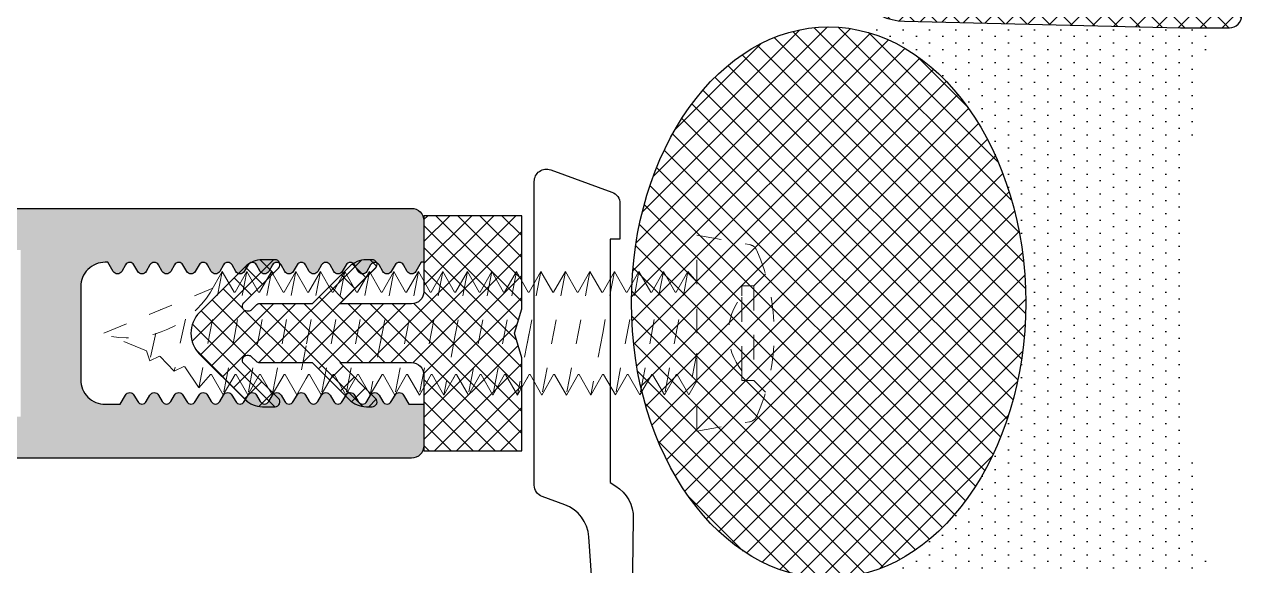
# Model space of a CAD drawing. Header units: inches. Extents: x -772 to 6765, y -813 to 4093.
# Drawn here: x 6011.685 to 6016.652, y 583.425 to 585.636 of the extents above; entities that cross this region are included whole.
import ezdxf

# ---------------------------------------------------------------- set-up
doc = ezdxf.new("R2010")
doc.units = ezdxf.units.IN
doc.header["$MEASUREMENT"] = 0
doc.linetypes.add('HIDDEN2', pattern=[0.1875, 0.125, -0.0625])
for name, color, linetype in [('aksoy_aksesuar', 40, 'Continuous'), ('aksoy_bant', 1, 'Continuous'), ('aksoy_block', 7, 'Continuous'), ('aksoy_detaytarama', 252, 'Continuous'), ('aksoy_fitil', 1, 'Continuous'), ('aksoy_pvc', 245, 'Continuous'), ('H_FAC_Giydirme', 100, 'Continuous')]:
    doc.layers.add(name, color=color, linetype=linetype)
doc.layers.add('aksoy_vida', color=8, linetype='Continuous', lineweight=0)

# ---------------------------------------------------------------- blocks, each defined once
blk = doc.blocks.new('RYN_0342506', base_point=(58, 24.6))
at = {"layer": 'aksoy_detaytarama', "ltscale": 0.1, "extrusion": (0, 0, -1)}
h = blk.add_hatch(color=256, dxfattribs=at)
h.dxf.hatch_style = 1
h.paths.add_polyline_path([(-88.15, 53), (-88.15, 46.2), (-74.45, 46.2), (-74.45, 53)], flags=16)
edge = h.paths.add_edge_path()
edge.add_arc((-87.65, 72.1), 0.5, 450.0013, 539.9987)
edge.add_line((-88.15, 72.1), (-88.15, 54.7))
edge.add_line((-88.15, 54.7), (-58.5, 54.7))
edge.add_arc((-58.5, 54.2), 0.5, 360, 450, ccw=False)
edge.add_line((-58, 54.2), (-58, 52.5))
edge.add_line((-58, 52.5), (-58.11, 52.5))
edge.add_line((-58.11, 52.5), (-58.327, 52.125))
edge.add_arc((-58.5, 52.225), 0.2, 210, 330, ccw=False)
edge.add_line((-58.673, 52.125), (-58.827, 52.391))
edge.add_arc((-59, 52.291), 0.2, 390, 510)
edge.add_line((-59.173, 52.391), (-59.327, 52.125))
edge.add_arc((-59.5, 52.225), 0.2, 210, 330, ccw=False)
edge.add_line((-59.673, 52.125), (-59.827, 52.391))
edge.add_arc((-60, 52.291), 0.2, 390, 510)
edge.add_line((-60.173, 52.391), (-60.327, 52.125))
edge.add_arc((-60.5, 52.225), 0.2, 210, 330, ccw=False)
edge.add_line((-60.673, 52.125), (-60.827, 52.391))
edge.add_arc((-61, 52.291), 0.2, 390, 510)
edge.add_line((-61.173, 52.391), (-61.327, 52.125))
edge.add_arc((-61.5, 52.225), 0.2, 210, 330, ccw=False)
edge.add_line((-61.673, 52.125), (-61.827, 52.391))
edge.add_arc((-62, 52.291), 0.2, 390, 510)
edge.add_line((-62.173, 52.391), (-62.327, 52.125))
edge.add_arc((-62.5, 52.225), 0.2, 210, 330, ccw=False)
edge.add_line((-62.673, 52.125), (-62.827, 52.391))
edge.add_arc((-63, 52.291), 0.2, 390, 510)
edge.add_line((-63.173, 52.391), (-63.327, 52.125))
edge.add_arc((-63.5, 52.225), 0.2, 210, 330, ccw=False)
edge.add_line((-63.673, 52.125), (-63.827, 52.391))
edge.add_arc((-64, 52.291), 0.2, 390, 510)
edge.add_line((-64.173, 52.391), (-64.327, 52.125))
edge.add_arc((-64.5, 52.225), 0.2, 210, 330, ccw=False)
edge.add_line((-64.673, 52.125), (-64.827, 52.391))
edge.add_arc((-65, 52.291), 0.2, 390, 510)
edge.add_line((-65.173, 52.391), (-65.327, 52.125))
edge.add_arc((-65.5, 52.225), 0.2, 210, 330, ccw=False)
edge.add_line((-65.673, 52.125), (-65.827, 52.391))
edge.add_arc((-66, 52.291), 0.2, 390, 510)
edge.add_line((-66.173, 52.391), (-66.327, 52.125))
edge.add_arc((-66.5, 52.225), 0.2, 210, 330, ccw=False)
edge.add_line((-66.673, 52.125), (-66.827, 52.391))
edge.add_arc((-67, 52.291), 0.2, 390, 510)
edge.add_line((-67.173, 52.391), (-67.327, 52.125))
edge.add_arc((-67.5, 52.225), 0.2, 210, 330, ccw=False)
edge.add_line((-67.673, 52.125), (-67.827, 52.391))
edge.add_arc((-68, 52.291), 0.2, 390, 510)
edge.add_line((-68.173, 52.391), (-68.327, 52.125))
edge.add_arc((-68.5, 52.225), 0.2, 210, 330, ccw=False)
edge.add_line((-68.673, 52.125), (-68.827, 52.391))
edge.add_arc((-69, 52.291), 0.2, 390, 510)
edge.add_line((-69.173, 52.391), (-69.327, 52.125))
edge.add_arc((-69.5, 52.225), 0.2, 210, 330, ccw=False)
edge.add_line((-69.673, 52.125), (-69.827, 52.391))
edge.add_arc((-70, 52.291), 0.2, 390, 510)
edge.add_line((-70.173, 52.391), (-70.327, 52.125))
edge.add_arc((-70.5, 52.225), 0.2, 210, 330, ccw=False)
edge.add_line((-70.673, 52.125), (-70.89, 52.5))
edge.add_line((-70.89, 52.5), (-71, 52.5))
edge.add_arc((-71, 51.5), 1, 450, 540)
edge.add_line((-72, 51.5), (-72, 47.7))
edge.add_arc((-71, 47.7), 1, 540, 630)
edge.add_line((-71, 46.7), (-70.39, 46.7))
edge.add_line((-70.39, 46.7), (-70.173, 47.075))
edge.add_arc((-70, 46.975), 0.2, 390, 510, ccw=False)
edge.add_line((-69.827, 47.075), (-69.673, 46.809))
edge.add_arc((-69.5, 46.909), 0.2, 570, 690)
edge.add_line((-69.327, 46.809), (-69.173, 47.075))
edge.add_arc((-69, 46.975), 0.2, 390, 510, ccw=False)
edge.add_line((-68.827, 47.075), (-68.673, 46.809))
edge.add_arc((-68.5, 46.909), 0.2, 570, 690)
edge.add_line((-68.327, 46.809), (-68.173, 47.075))
edge.add_arc((-68, 46.975), 0.2, 390, 510, ccw=False)
edge.add_line((-67.827, 47.075), (-67.673, 46.809))
edge.add_arc((-67.5, 46.909), 0.2, 570, 690)
edge.add_line((-67.327, 46.809), (-67.173, 47.075))
edge.add_arc((-67, 46.975), 0.2, 390, 510, ccw=False)
edge.add_line((-66.827, 47.075), (-66.673, 46.809))
edge.add_arc((-66.5, 46.909), 0.2, 570, 690)
edge.add_line((-66.327, 46.809), (-66.173, 47.075))
edge.add_arc((-66, 46.975), 0.2, 390, 510, ccw=False)
edge.add_line((-65.827, 47.075), (-65.673, 46.809))
edge.add_arc((-65.5, 46.909), 0.2, 570, 690)
edge.add_line((-65.327, 46.809), (-65.173, 47.075))
edge.add_arc((-65, 46.975), 0.2, 390, 510, ccw=False)
edge.add_line((-64.827, 47.075), (-64.673, 46.809))
edge.add_arc((-64.5, 46.909), 0.2, 570, 690)
edge.add_line((-64.327, 46.809), (-64.173, 47.075))
edge.add_arc((-64, 46.975), 0.2, 390, 510, ccw=False)
edge.add_line((-63.827, 47.075), (-63.673, 46.809))
edge.add_arc((-63.5, 46.909), 0.2, 570, 690)
edge.add_line((-63.327, 46.809), (-63.173, 47.075))
edge.add_arc((-63, 46.975), 0.2, 390, 510, ccw=False)
edge.add_line((-62.827, 47.075), (-62.673, 46.809))
edge.add_arc((-62.5, 46.909), 0.2, 570, 690)
edge.add_line((-62.327, 46.809), (-62.173, 47.075))
edge.add_arc((-62, 46.975), 0.2, 390, 510, ccw=False)
edge.add_line((-61.827, 47.075), (-61.673, 46.809))
edge.add_arc((-61.5, 46.909), 0.2, 570, 690)
edge.add_line((-61.327, 46.809), (-61.173, 47.075))
edge.add_arc((-61, 46.975), 0.2, 390, 510, ccw=False)
edge.add_line((-60.827, 47.075), (-60.673, 46.809))
edge.add_arc((-60.5, 46.909), 0.2, 570, 690)
edge.add_line((-60.327, 46.809), (-60.173, 47.075))
edge.add_arc((-60, 46.975), 0.2, 390, 510, ccw=False)
edge.add_line((-59.827, 47.075), (-59.673, 46.809))
edge.add_arc((-59.5, 46.909), 0.2, 570, 690)
edge.add_line((-59.327, 46.809), (-59.173, 47.075))
edge.add_arc((-59, 46.975), 0.2, 390, 510, ccw=False)
edge.add_line((-58.827, 47.075), (-58.61, 46.7))
edge.add_line((-58.61, 46.7), (-58, 46.7))
edge.add_line((-58, 46.7), (-58, 45))
edge.add_arc((-58.5, 45), 0.5, 270, 360, ccw=False)
edge.add_line((-58.5, 44.5), (-88.15, 44.5))
edge.add_line((-88.15, 44.5), (-88.15, 27.1))
edge.add_arc((-87.65, 27.1), 0.5, 540.0013, 629.9987)
edge.add_line((-87.65, 26.6), (-79.85, 26.6))
edge.add_line((-79.85, 26.6), (-79.85, 32.901))
edge.add_arc((-78.65, 32.901), 1.2, 450, 540, ccw=False)
edge.add_line((-78.65, 34.101), (-75.15, 34.101))
edge.add_arc((-75.15, 33.601), 0.5, 360, 450, ccw=False)
edge.add_line((-74.65, 33.601), (-74.65, 32.202))
edge.add_arc((-74.95, 32.199), 0.3, 270, 360.5033, ccw=False)
edge.add_line((-74.95, 31.899), (-75.15, 31.899))
edge.add_arc((-75.15, 32.399), 0.5, 540, 630, ccw=False)
edge.add_line((-75.65, 32.399), (-75.65, 32.899))
edge.add_line((-75.65, 32.899), (-77.65, 32.899))
edge.add_line((-77.65, 32.899), (-77.65, 29.599))
edge.add_line((-77.65, 29.599), (-77.85, 29.399))
edge.add_line((-77.85, 29.399), (-77.65, 29.199))
edge.add_line((-77.65, 29.199), (-77.65, 25.899))
edge.add_line((-77.65, 25.899), (-75.65, 25.899))
edge.add_line((-75.65, 25.899), (-75.65, 26.399))
edge.add_arc((-75.15, 26.399), 0.5, 450, 540, ccw=False)
edge.add_line((-75.15, 26.899), (-74.95, 26.899))
edge.add_arc((-74.95, 26.599), 0.3, 360, 450, ccw=False)
edge.add_line((-74.65, 26.599), (-74.65, 25.1))
edge.add_arc((-75.15, 25.1), 0.5, 270, 360, ccw=False)
edge.add_line((-75.15, 24.6), (-220.65, 24.6))
edge.add_arc((-220.65, 25.1), 0.5, 540.0003, 629.9997, ccw=False)
edge.add_line((-221.15, 25.1), (-221.15, 74.1))
edge.add_arc((-220.65, 74.1), 0.5, 450.0003, 539.9997, ccw=False)
edge.add_line((-220.65, 74.6), (-75.15, 74.6))
edge.add_arc((-75.15, 74.1), 0.5, 360, 450, ccw=False)
edge.add_line((-74.65, 74.1), (-74.65, 72.601))
edge.add_arc((-74.95, 72.601), 0.3, 270, 360, ccw=False)
edge.add_line((-74.95, 72.301), (-75.15, 72.301))
edge.add_arc((-75.15, 72.801), 0.5, 180, 270, ccw=False)
edge.add_line((-75.65, 72.801), (-75.65, 73.301))
edge.add_line((-75.65, 73.301), (-77.65, 73.301))
edge.add_line((-77.65, 73.301), (-77.65, 70.001))
edge.add_line((-77.65, 70.001), (-77.85, 69.801))
edge.add_line((-77.85, 69.801), (-77.65, 69.601))
edge.add_line((-77.65, 69.601), (-77.65, 66.301))
edge.add_line((-77.65, 66.301), (-75.65, 66.301))
edge.add_line((-75.65, 66.301), (-75.65, 66.801))
edge.add_arc((-75.15, 66.801), 0.5, 450, 540, ccw=False)
edge.add_line((-75.15, 67.301), (-74.95, 67.301))
edge.add_arc((-74.95, 67.001), 0.3, 359.4967, 450, ccw=False)
edge.add_line((-74.65, 66.998), (-74.65, 65.599))
edge.add_arc((-75.15, 65.599), 0.5, 270, 360, ccw=False)
edge.add_line((-75.15, 65.099), (-78.65, 65.099))
edge.add_arc((-78.65, 66.299), 1.2, 540, 630, ccw=False)
edge.add_line((-79.85, 66.299), (-79.85, 72.6))
edge.add_line((-79.85, 72.6), (-87.65, 72.6))
h.paths.add_polyline_path([(-218.65, 72.4), (-203.15, 72.4), (-202.15, 72.1), (-184.15, 72.1), (-183.15, 72.4), (-132.15, 72.4), (-131.15, 72.1), (-127.15, 72.1), (-126.15, 72.4), (-90.15, 72.4), (-90.15, 26.8), (-126.15, 26.8), (-127.15, 27.1), (-131.15, 27.1), (-132.15, 26.8), (-183.154, 26.8), (-183.15, 26.8), (-184.15, 27.1), (-202.15, 27.1), (-203.15, 26.8), (-218.65, 26.8)], flags=16)
at = {"layer": 'H_FAC_Giydirme', "extrusion": (0, 0, -1)}
blk.add_lwpolyline([(-88.15, 54.7), (-58.5, 54.7, -0.414214), (-58, 54.2), (-58, 52.5), (-58.11, 52.5), (-58.327, 52.125, -0.57735), (-58.673, 52.125), (-58.827, 52.391, 0.57735), (-59.173, 52.391), (-59.327, 52.125, -0.57735), (-59.673, 52.125), (-59.827, 52.391, 0.57735), (-60.173, 52.391), (-60.327, 52.125, -0.57735), (-60.673, 52.125), (-60.827, 52.391, 0.57735), (-61.173, 52.391), (-61.327, 52.125, -0.57735), (-61.673, 52.125), (-61.827, 52.391, 0.57735), (-62.173, 52.391), (-62.327, 52.125, -0.57735), (-62.673, 52.125), (-62.827, 52.391, 0.57735), (-63.173, 52.391), (-63.327, 52.125, -0.57735), (-63.673, 52.125), (-63.827, 52.391, 0.57735), (-64.173, 52.391), (-64.327, 52.125, -0.57735), (-64.673, 52.125), (-64.827, 52.391, 0.57735), (-65.173, 52.391), (-65.327, 52.125, -0.57735), (-65.673, 52.125), (-65.827, 52.391, 0.57735), (-66.173, 52.391), (-66.327, 52.125, -0.57735), (-66.673, 52.125), (-66.827, 52.391, 0.57735), (-67.173, 52.391), (-67.327, 52.125, -0.57735), (-67.673, 52.125), (-67.827, 52.391, 0.57735), (-68.173, 52.391), (-68.327, 52.125, -0.57735), (-68.673, 52.125), (-68.827, 52.391, 0.57735), (-69.173, 52.391), (-69.327, 52.125, -0.57735), (-69.673, 52.125), (-69.827, 52.391, 0.57735), (-70.173, 52.391), (-70.327, 52.125, -0.57735), (-70.673, 52.125), (-70.89, 52.5), (-71, 52.5, 0.414214), (-72, 51.5), (-72, 47.7, 0.414214), (-71, 46.7), (-70.39, 46.7), (-70.173, 47.075, -0.57735), (-69.827, 47.075), (-69.673, 46.809, 0.57735), (-69.327, 46.809), (-69.173, 47.075, -0.57735), (-68.827, 47.075), (-68.673, 46.809, 0.57735), (-68.327, 46.809), (-68.173, 47.075, -0.57735), (-67.827, 47.075), (-67.673, 46.809, 0.57735), (-67.327, 46.809), (-67.173, 47.075, -0.57735), (-66.827, 47.075), (-66.673, 46.809, 0.57735), (-66.327, 46.809), (-66.173, 47.075, -0.57735), (-65.827, 47.075), (-65.673, 46.809, 0.57735), (-65.327, 46.809), (-65.173, 47.075, -0.57735), (-64.827, 47.075), (-64.673, 46.809, 0.57735), (-64.327, 46.809), (-64.173, 47.075, -0.57735), (-63.827, 47.075), (-63.673, 46.809, 0.57735), (-63.327, 46.809), (-63.173, 47.075, -0.57735), (-62.827, 47.075), (-62.673, 46.809, 0.57735), (-62.327, 46.809), (-62.173, 47.075, -0.57735), (-61.827, 47.075), (-61.673, 46.809, 0.57735), (-61.327, 46.809), (-61.173, 47.075, -0.57735), (-60.827, 47.075), (-60.673, 46.809, 0.57735), (-60.327, 46.809), (-60.173, 47.075, -0.57735), (-59.827, 47.075), (-59.673, 46.809, 0.57735), (-59.327, 46.809), (-59.173, 47.075, -0.57735), (-58.827, 47.075), (-58.61, 46.7), (-58, 46.7), (-58, 45, -0.414214), (-58.5, 44.5), (-88.15, 44.5)], format="xyb", dxfattribs=at)
blk = doc.blocks.new('RYN_0809271', base_point=(0.007071, -0.007071))
at = {"layer": 'aksoy_detaytarama', "extrusion": (0, 0, -1)}
h = blk.add_hatch(dxfattribs=at)
h.set_pattern_fill('ANSI37', color=256, scale=0.2, angle=90)
h.set_pattern_definition([(135, (5565.3036, -3711.11996), (-0.449012806, -0.449012806), []), (225, (5565.3036, -3711.11996), (0.449012806, -0.449012806), [])])
edge = h.paths.add_edge_path()
edge.add_ellipse((-12.310082, 4.792429), major_axis=(-1.199599, 0), ratio=1, start_angle=-45.0172563, end_angle=45.0172563)
edge.add_line((-13.158071, 3.943929), (-11.300071, 2.084929))
edge.add_ellipse((-10.593746, 2.793201), major_axis=(-1.000272, 0), ratio=1, start_angle=45.0788547, end_angle=90.0386486)
edge.add_line((-10.593071, 1.792929), (-10.076071, 1.792929))
edge.add_ellipse((-10.076048, 1.992985), major_axis=(-0.200056, 0), ratio=1, start_angle=89.9934227, end_angle=224.7907107)
edge.add_line((-9.934071, 2.133929), (-11.351071, 3.550929))
edge.add_ellipse((-11.210095, 3.692873), major_axis=(-0.200056, 0), ratio=1, start_angle=-90.0068608, end_angle=45.196043, ccw=False)
edge.add_line((-11.210071, 3.892929), (-11.176071, 3.892929))
edge.add_ellipse((-11.175936, 3.692872), major_axis=(-0.200057, 0), ratio=1, start_angle=224.8363265, end_angle=270.0385925, ccw=False)
edge.add_line((-11.034071, 3.833929), (-10.851071, 3.650929))
edge.add_ellipse((-10.710206, 3.792989), major_axis=(-0.20006, 0), ratio=1, start_angle=45.2419965, end_angle=90.0386152)
edge.add_line((-10.710071, 3.592929), (-8.564071, 3.592929))
edge.add_line((-8.564071, 3.592929), (-7.057071, 2.084929))
edge.add_ellipse((-6.350746, 2.793201), major_axis=(-1.000272, 0), ratio=1, start_angle=45.0788547, end_angle=90.0386486)
edge.add_line((-6.350071, 1.792929), (-6.115918, 1.792929))
edge.add_ellipse((-6.115918, 1.992929), major_axis=(-0.2, 0), ratio=1, start_angle=90.0000012, end_angle=225.0000586)
edge.add_line((-5.974497, 2.13435), (-7.433075, 3.592929))
edge.add_line((-7.433075, 3.592929), (-4.507071, 3.592929))
edge.add_ellipse((-4.507071, 3.092929), major_axis=(-0.5, 0), ratio=1, start_angle=179.9999572, end_angle=270.0000428, ccw=False)
edge.add_line((-4.007071, 3.092929), (-4.007071, -0.007071))
edge.add_line((-4.007071, -0.007071), (-0.007071, -0.007071))
edge.add_line((-0.007071, -0.007071), (-0.007071, 3.792929))
edge.add_line((-0.007071, 3.792929), (-0.307071, 4.792929))
edge.add_line((-0.307071, 4.792929), (-0.007071, 5.792929))
edge.add_line((-0.007071, 5.792929), (-0.007071, 9.592929))
edge.add_line((-0.007071, 9.592929), (-4.007071, 9.592929))
edge.add_line((-4.007071, 9.592929), (-4.007071, 6.492929))
edge.add_ellipse((-4.507071, 6.492929), major_axis=(-0.5, 0), ratio=1, start_angle=89.9999572, end_angle=180.0000428, ccw=False)
edge.add_line((-4.507071, 5.992929), (-7.433075, 5.992929))
edge.add_line((-7.433075, 5.992929), (-5.973545, 7.451459))
edge.add_ellipse((-6.114918, 7.592929), major_axis=(-0.2, 0), ratio=1, start_angle=134.9803364, end_angle=270.0000397)
edge.add_line((-6.114918, 7.792929), (-6.350071, 7.792929))
edge.add_ellipse((-6.349884, 6.792994), major_axis=(-0.999936, 0), ratio=1, start_angle=270.010706, end_angle=315.0101841)
edge.add_line((-7.057071, 7.499929), (-8.564071, 5.992929))
edge.add_line((-8.564071, 5.992929), (-10.710071, 5.992929))
edge.add_ellipse((-10.709351, 5.793225), major_axis=(-0.199706, 0), ratio=1, start_angle=270.2066318, end_angle=315.2061099)
edge.add_line((-10.851071, 5.933929), (-11.034071, 5.750929))
edge.add_ellipse((-11.175084, 5.89334), major_axis=(-0.200414, 0), ratio=1, start_angle=89.7178552, end_angle=134.7173333, ccw=False)
edge.add_line((-11.176071, 5.692929), (-11.210071, 5.692929))
edge.add_ellipse((-11.209948, 5.892631), major_axis=(-0.199702, 0), ratio=1, start_angle=-45.0355157, end_angle=89.9647001, ccw=False)
edge.add_line((-11.351071, 6.033929), (-9.934071, 7.450929))
edge.add_ellipse((-10.075901, 7.59252), major_axis=(-0.200409, 0), ratio=1, start_angle=135.0483456, end_angle=270.0485615)
edge.add_line((-10.076071, 7.792929), (-10.593071, 7.792929))
edge.add_ellipse((-10.592884, 6.792994), major_axis=(-0.999936, 0), ratio=1, start_angle=270.010706, end_angle=315.0101841)
edge.add_line((-11.300071, 7.499929), (-13.158071, 5.640929))
at = {"layer": 'aksoy_pvc'}
blk.add_lwpolyline([(13.158071, 5.640929, -0.41439), (13.158071, 3.943929), (11.300071, 2.084929, -0.19873), (10.593071, 1.792929), (10.076071, 1.792929, -0.6669), (9.934071, 2.133929), (11.351071, 3.550929, 0.66946), (11.210071, 3.892929), (11.176071, 3.892929, 0.19983), (11.034071, 3.833929), (10.851071, 3.650929, -0.19799), (10.710071, 3.592929), (8.564071, 3.592929), (7.057071, 2.084929, -0.19873), (6.350071, 1.792929), (6.115918, 1.792929, -0.668179), (5.974497, 2.13435), (7.433075, 3.592929), (4.507071, 3.592929, 0.414214), (4.007071, 3.092929), (4.007071, -0.007071), (0.007071, -0.007071), (0.007071, 3.792929), (0.307071, 4.792929), (0.007071, 5.792929), (0.007071, 9.592929), (4.007071, 9.592929), (4.007071, 6.492929, 0.414214), (4.507071, 5.992929), (7.433075, 5.992929), (5.973545, 7.451459, -0.668303), (6.114918, 7.792929), (6.350071, 7.792929, -0.19891), (7.057071, 7.499929), (8.564071, 5.992929), (10.710071, 5.992929, -0.19891), (10.851071, 5.933929), (11.034071, 5.750929, 0.19891), (11.176071, 5.692929), (11.210071, 5.692929, 0.66818), (11.351071, 6.033929), (9.934071, 7.450929, -0.66818), (10.076071, 7.792929), (10.593071, 7.792929, -0.19891), (11.300071, 7.499929), (13.158071, 5.640929)], format="xyb", close=True, dxfattribs=at)
blk = doc.blocks.new('0340175')
at = {"layer": 'aksoy_aksesuar'}
blk.add_lwpolyline([(4.659, 8.38, 0.014542), (4.746, 8.384), (10.99, 8.816, 0.296419), (12.296, 9.799), (12.628, 10.712, -0.315299), (13.098, 11.041), (25.5, 11.041, -0.520567), (25.97, 10.37), (25.061, 7.873, -0.315299), (24.591, 7.544), (23.141, 7.544), (23.141, 7.944), (13.2, 7.944), (13.054, 7.719, -0.268481), (11.735, 7), (2.212, 7.133, 0.166636), (1.593, 6.939, -1.979594), (1.594, 8.549, 0.166357), (2.211, 8.354), (4.659, 8.38)], format="xyb", close=True, dxfattribs=at)
blk = doc.blocks.new('RYN_0535462', base_point=(-3.157513, 0))
at = {"layer": 'aksoy_vida', "linetype": 'HIDDEN2', "ltscale": 0.2}
for p, q in [((0, 7.9981), (-2.149511, 7.617673)), ((0, 0), (0, 7.9981)), ((0.365632, 6.518694), (0, 6.10062)), ((0.365632, 6.518694), (1.325522, 1.479352)), ((0.84561, 5.678804), (0.365632, 6.518694)), ((1.365502, 6.518694), (0.885604, 5.678804)), ((1.365502, 6.518694), (2.325392, 1.479352)), ((1.845479, 5.678804), (1.365502, 6.518694)), ((2.365371, 6.518694), (1.885474, 5.678804)), ((2.365371, 6.518694), (3.325261, 1.479352)), ((2.845349, 5.678804), (2.365371, 6.518694)), ((3.365241, 6.518694), (2.885344, 5.678804)), ((3.365241, 6.518694), (3.84337, 4.008554)), ((3.365241, 6.518694), (3.84337, 5.682037)), ((4.36511, 6.515207), (3.885213, 5.675317)), ((4.36511, 6.515207), (5.325, 1.475864)), ((4.845088, 5.675317), (4.36511, 6.515207)), ((5.36498, 6.515207), (4.885083, 5.675317)), ((5.36498, 6.515207), (6.32487, 1.475864)), ((5.844957, 5.675317), (5.36498, 6.515207)), ((6.36485, 6.515207), (5.884952, 5.675317)), ((6.36485, 6.515207), (6.94337, 3.47802)), ((6.844827, 5.675317), (6.36485, 6.515207)), ((7.36511, 6.515207), (6.885213, 5.675317)), ((7.36511, 6.515207), (8.325, 1.475864)), ((7.845088, 5.675317), (7.36511, 6.515207)), ((8.36498, 6.515207), (7.885083, 5.675317)), ((8.36498, 6.515207), (9.32487, 1.475864)), ((8.844957, 5.675317), (8.36498, 6.515207)), ((9.36485, 6.515207), (8.884952, 5.675317)), ((9.36485, 6.515207), (9.94337, 3.47802)), ((9.844827, 5.675317), (9.36485, 6.515207)), ((10.36511, 6.515207), (9.885213, 5.675317)), ((10.36511, 6.515207), (11.325, 1.475864)), ((10.845088, 5.675317), (10.36511, 6.515207)), ((11.36498, 6.515207), (10.885083, 5.675317)), ((11.36498, 6.515207), (12.32487, 1.475864)), ((11.844957, 5.675317), (11.36498, 6.515207)), ((12.36485, 6.515207), (11.884952, 5.675317)), ((12.36485, 6.515207), (12.94337, 3.47802)), ((12.844827, 5.675317), (12.36485, 6.515207)), ((13.36511, 6.518694), (12.885213, 5.678804)), ((13.36511, 6.518694), (14.325, 1.479352)), ((13.845088, 5.678804), (13.36511, 6.518694)), ((14.36498, 6.518694), (13.885083, 5.678804)), ((14.36498, 6.518694), (15.32487, 1.479352)), ((14.844957, 5.678804), (14.36498, 6.518694)), ((15.36485, 6.518694), (14.884952, 5.678804)), ((15.36485, 6.518694), (15.94337, 3.481507)), ((15.844827, 5.678804), (15.36485, 6.518694)), ((15.94337, 5.781273), (16.364719, 6.518694)), ((16.364719, 6.518694), (17.324609, 1.479352)), ((16.844697, 5.678804), (16.364719, 6.518694)), ((17.364589, 6.518694), (16.884691, 5.678804)), ((17.364589, 6.518694), (18.324478, 1.479352)), ((17.844566, 5.678804), (17.364589, 6.518694)), ((18.364458, 6.518694), (17.884561, 5.678804)), ((18.364458, 6.518694), (19.324348, 1.479352)), ((18.844436, 5.678804), (18.364458, 6.518694)), ((19.364328, 6.518694), (18.88443, 5.678804)), ((19.364328, 6.518694), (20.324218, 1.770514)), ((19.844305, 5.678804), (19.364328, 6.518694)), ((-2.805812, 6.406192), (-2.328788, 5.929168)), ((-2.328788, 5.929168), (-2.328788, 2.068878)), ((-2.328788, 5.929168), (-1.837685, 5.929168)), ((-1.837685, 5.52922), (-1.837685, 5.929168)), ((-1.837685, 2.468826), (-1.837685, 5.52922)), ((0.885604, 5.678804), (0.84561, 5.678804)), ((1.885474, 5.678804), (1.845479, 5.678804)), ((2.885344, 5.678804), (2.845349, 5.678804)), ((3.84337, 5.67855), (3.845218, 5.675317)), ((3.885213, 5.675317), (3.845218, 5.675317)), ((4.885083, 5.675317), (4.845088, 5.675317)), ((5.884952, 5.675317), (5.844957, 5.675317)), ((6.84337, 5.67855), (6.845218, 5.675317)), ((6.884822, 5.675317), (6.844827, 5.675317)), ((6.885213, 5.675317), (6.845218, 5.675317)), ((6.884822, 5.675317), (6.94337, 5.777785)), ((7.885083, 5.675317), (7.845088, 5.675317)), ((8.884952, 5.675317), (8.844957, 5.675317)), ((9.84337, 5.67855), (9.845218, 5.675317)), ((9.884822, 5.675317), (9.844827, 5.675317)), ((9.885213, 5.675317), (9.845218, 5.675317)), ((9.884822, 5.675317), (9.94337, 5.777785)), ((10.885083, 5.675317), (10.845088, 5.675317)), ((11.884952, 5.675317), (11.844957, 5.675317)), ((12.84337, 5.682037), (12.845218, 5.678804)), ((12.884822, 5.675317), (12.844827, 5.675317)), ((12.885213, 5.678804), (12.845218, 5.678804)), ((12.884822, 5.675317), (12.94337, 5.777785)), ((13.885083, 5.678804), (13.845088, 5.678804)), ((14.884952, 5.678804), (14.844957, 5.678804)), ((15.884822, 5.678804), (15.844827, 5.678804)), ((15.884822, 5.678804), (15.94337, 5.781273)), ((16.884691, 5.678804), (16.844697, 5.678804)), ((17.884561, 5.678804), (17.844566, 5.678804)), ((18.88443, 5.678804), (18.844436, 5.678804)), ((24.197932, 3.99905), (19.751782, 5.840705)), ((21.868054, 4.983587), (21.872658, 4.96221)), ((20.868185, 4.569428), (21.324087, 2.452554)), ((3.84337, 4.005066), (4.325131, 1.475864)), ((6.84337, 4.005066), (7.325131, 1.475864)), ((9.84337, 4.005066), (10.325131, 1.475864)), ((12.84337, 4.008554), (13.325131, 1.479352)), ((22.080096, 3.999023), (22.323957, 2.866713)), ((22.463929, 3.280802), (24.197867, 3.999023)), ((15.94337, 3.481507), (16.324739, 1.479352)), ((0, 3.189001), (0.325653, 1.479352)), ((21.89527, 3.045257), (21.324087, 2.452554)), ((21.89527, 3.045257), (21.932221, 3.060562)), ((22.323957, 2.866713), (21.932221, 3.060562)), ((22.463929, 3.280802), (22.323957, 2.866713)), ((20.895401, 2.631097), (20.324218, 1.770514)), ((20.895401, 2.631097), (20.932351, 2.646402)), ((21.324087, 2.452554), (20.932351, 2.646402)), ((-2.805812, 1.591854), (-2.328788, 2.068878)), ((-2.328788, 2.068878), (-1.837685, 2.068878)), ((-1.837685, 2.468826), (-1.837685, 2.068878)), ((0.325653, 1.479352), (0, 2.049291)), ((0.80563, 2.319242), (0.325653, 1.479352)), ((0.80563, 2.319242), (0.845625, 2.319242)), ((1.325522, 1.479352), (0.845625, 2.319242)), ((1.805499, 2.319242), (1.325522, 1.479352)), ((1.805499, 2.319242), (1.845494, 2.319242)), ((2.325392, 1.479352), (1.845494, 2.319242)), ((2.805369, 2.319242), (2.325392, 1.479352)), ((2.805369, 2.319242), (2.845364, 2.319242)), ((3.325261, 1.479352), (2.845364, 2.319242)), ((3.805239, 2.319242), (3.325261, 1.479352)), ((3.805239, 2.319242), (3.84337, 2.319242)), ((3.84337, 2.315755), (3.845233, 2.315755)), ((4.325131, 1.475864), (3.845233, 2.315755)), ((4.805108, 2.315755), (4.325131, 1.475864)), ((4.805108, 2.315755), (4.845103, 2.315755)), ((5.325, 1.475864), (4.845103, 2.315755)), ((5.804978, 2.315755), (5.325, 1.475864)), ((5.804978, 2.315755), (5.844972, 2.315755)), ((6.32487, 1.475864), (5.844972, 2.315755)), ((6.804847, 2.315755), (6.32487, 1.475864)), ((6.804847, 2.315755), (6.844842, 2.315755)), ((6.84337, 2.315755), (6.845233, 2.315755)), ((6.844842, 2.315755), (6.94337, 2.143316)), ((7.325131, 1.475864), (6.845233, 2.315755)), ((7.805108, 2.315755), (7.325131, 1.475864)), ((7.805108, 2.315755), (7.845103, 2.315755)), ((8.325, 1.475864), (7.845103, 2.315755)), ((8.804978, 2.315755), (8.325, 1.475864)), ((8.804978, 2.315755), (8.844972, 2.315755)), ((9.32487, 1.475864), (8.844972, 2.315755)), ((9.804847, 2.315755), (9.32487, 1.475864)), ((9.804847, 2.315755), (9.844842, 2.315755)), ((9.84337, 2.315755), (9.845233, 2.315755)), ((9.844842, 2.315755), (9.94337, 2.143316)), ((10.325131, 1.475864), (9.845233, 2.315755)), ((10.805108, 2.315755), (10.325131, 1.475864)), ((10.805108, 2.315755), (10.845103, 2.315755)), ((11.325, 1.475864), (10.845103, 2.315755)), ((11.804978, 2.315755), (11.325, 1.475864)), ((11.804978, 2.315755), (11.844972, 2.315755)), ((12.32487, 1.475864), (11.844972, 2.315755)), ((12.804847, 2.315755), (12.32487, 1.475864)), ((12.804847, 2.315755), (12.844842, 2.315755)), ((12.84337, 2.319242), (12.845233, 2.319242)), ((12.844842, 2.315755), (12.94337, 2.143316)), ((13.325131, 1.479352), (12.845233, 2.319242)), ((13.805108, 2.319242), (13.325131, 1.479352)), ((13.805108, 2.319242), (13.845103, 2.319242)), ((14.325, 1.479352), (13.845103, 2.319242)), ((14.804978, 2.319242), (14.325, 1.479352)), ((14.804978, 2.319242), (14.844972, 2.319242)), ((15.32487, 1.479352), (14.844972, 2.319242)), ((15.804847, 2.319242), (15.32487, 1.479352)), ((15.804847, 2.319242), (15.844842, 2.319242)), ((15.844842, 2.319242), (15.94337, 2.146803)), ((15.94337, 2.146803), (16.324739, 1.479352)), ((16.804717, 2.319242), (16.324739, 1.479352)), ((16.804717, 2.319242), (16.844712, 2.319242)), ((17.324609, 1.479352), (16.844712, 2.319242)), ((17.804586, 2.319242), (17.324609, 1.479352)), ((17.804586, 2.319242), (17.844581, 2.319242)), ((18.324478, 1.479352), (17.844581, 2.319242)), ((18.804456, 2.319242), (18.324478, 1.479352)), ((18.804456, 2.319242), (18.844451, 2.319242)), ((19.324348, 1.479352), (18.844451, 2.319242)), ((19.804325, 2.319242), (19.324348, 1.479352)), ((19.804325, 2.319242), (19.84432, 2.319242)), ((20.324218, 1.770514), (19.84432, 2.319242)), ((0, 0), (-2.149405, 0.380409))]:
    blk.add_line(p, q, dxfattribs=at)
for centre, radius, start, end in [((-2.080061, 7.223801), 0.399948, 100, 156.269216), ((5.255165, 3.999161), 8.412678, 156.269216, 203.732657), ((-3.689975, 3.999023), 2.402599, 320.439509, 39.560491), ((23.22116, 7.801328), 3.988515, 212.151434, 279.522411), ((-2.079955, 0.77428), 0.399948, 203.732657, 260)]:
    blk.add_arc(centre, radius, start, end, dxfattribs=at)
blk = doc.blocks.new('0809307')
at = {"layer": 'aksoy_detaytarama'}
h = blk.add_hatch(dxfattribs=at)
h.set_pattern_fill('ANSI37', color=256, scale=0.2)
h.set_pattern_definition([(45, (-296177.84785, 750977.21386), (-0.44901280605, 0.44901280605), []), (135, (-296177.84785, 750977.21386), (-0.44901280605, -0.44901280605), [])])
edge = h.paths.add_edge_path()
edge.add_arc((-8.75, -0.426), 0.5, 90, 180)
edge.add_line((-9.25, -0.426), (-9.25, -0.844))
edge.add_arc((-9.75, -0.844), 0.5, 270, 360, ccw=False)
edge.add_line((-9.75, -1.344), (-12.086, -1.344))
edge.add_arc((-12.086, -3.844), 2.5, 90, 178.6208)
edge.add_line((-14.585, -3.784), (-14.856, -15.045))
edge.add_line((-14.856, -15.045), (-14.856, -17.045))
edge.add_arc((-14.356, -17.045), 0.5, 180, 270)
edge.add_line((-14.356, -17.545), (-10.456, -17.545))
edge.add_arc((-10.456, -16.045), 1.5, 270, 360)
edge.add_line((-8.956, -16.045), (-8.956, -9.022))
edge.add_arc((-6.956, -9.022), 2, 90, 180, ccw=False)
edge.add_line((-6.956, -7.022), (-5.709, -7.022))
edge.add_arc((-7.263, -16.496), 9.6, 35.8069, 80.6815, ccw=False)
edge.add_arc((0.877, -10.584), 0.462, 219.7616, 384.2798)
edge.add_arc((-6.909, -14.551), 9.2, 26.8641, 55.863)
edge.add_arc((-1.466, -6.522), 0.5, 89.9957, 235.94, ccw=False)
edge.add_line((-1.466, -6.022), (-1.309, -6.022))
edge.add_arc((-1.309, -5.722), 0.3, 270, 360)
edge.add_line((-1.009, -5.722), (-1.009, -5.044))
edge.add_arc((-0.509, -5.044), 0.5, 90, 180, ccw=False)
edge.add_line((-0.509, -4.544), (7.288, -4.544))
edge.add_arc((7.288, -4.044), 0.5, 270, 360)
edge.add_line((7.788, -4.044), (7.788, -1.726))
edge.add_arc((7.988, -1.726), 0.2, 90, 180, ccw=False)
edge.add_line((7.988, -1.526), (8.795, -1.526))
edge.add_arc((8.795, -1.026), 0.5, 270, 360)
edge.add_line((9.295, -1.026), (9.295, 1.936))
edge.add_arc((9.495, 1.936), 0.2, 154.6562, 180, ccw=False)
edge.add_line((9.314, 2.021), (10.749, 5.051))
edge.add_arc((10.93, 4.966), 0.2, 98.5385, 154.6562, ccw=False)
edge.add_line((10.9, 5.163), (13.195, 5.501))
edge.add_line((13.195, 5.501), (13.595, 5.951))
edge.add_line((13.595, 5.951), (14.107, 5.635))
edge.add_line((14.107, 5.635), (16.043, 5.92))
edge.add_arc((15.983, 6.326), 0.411, 278.3653, 450)
edge.add_line((15.983, 6.737), (14.027, 6.737))
edge.add_line((14.027, 6.737), (13.565, 6.35))
edge.add_line((13.565, 6.35), (13.104, 6.737))
edge.add_line((13.104, 6.737), (12.119, 6.737))
edge.add_arc((12.119, 6.937), 0.2, 255.9638, 270, ccw=False)
edge.add_line((12.071, 6.742), (9.446, 7.399))
edge.add_arc((9.495, 7.593), 0.2, 180, 255.9638, ccw=False)
edge.add_line((9.295, 7.593), (9.295, 15.737))
edge.add_arc((9.095, 15.737), 0.2, 0, 90)
edge.add_line((9.095, 15.937), (7.895, 15.937))
edge.add_arc((7.895, 15.737), 0.2, 90, 180)
edge.add_line((7.695, 15.737), (7.695, 15.137))
edge.add_arc((7.595, 15.137), 0.1, 270, 360, ccw=False)
edge.add_line((7.595, 15.037), (6.446, 15.037))
edge.add_arc((6.446, 15.137), 0.1, 215.5377, 270, ccw=False)
edge.add_line((6.365, 15.078), (6.025, 15.555))
edge.add_arc((5.862, 15.437), 0.201, 35.7255, 131.9754)
edge.add_line((5.728, 15.587), (5.226, 15.135))
edge.add_arc((5.894, 14.391), 1, 131.9804, 179.9945)
edge.add_line((4.895, 14.392), (4.895, 10.382))
edge.add_arc((5.894, 10.382), 1, 180.0055, 228.0196)
edge.add_line((5.226, 9.639), (5.728, 9.187))
edge.add_arc((5.862, 9.336), 0.201, 228.0246, 324.2745)
edge.add_line((6.025, 9.219), (6.365, 9.695))
edge.add_arc((6.446, 9.637), 0.1, 90, 144.4623, ccw=False)
edge.add_line((6.446, 9.737), (7.595, 9.737))
edge.add_arc((7.595, 9.637), 0.1, 0, 90, ccw=False)
edge.add_line((7.695, 9.637), (7.695, 0.249))
edge.add_arc((7.895, 0.249), 0.2, 180, 226.2615)
edge.add_line((7.756, 0.104), (8.908, -0.998))
edge.add_arc((8.839, -1.07), 0.1, -136.2615, 46.2615, ccw=False)
edge.add_line((8.766, -1.139), (7.665, 0.012))
edge.add_arc((7.52, -0.126), 0.2, 43.7385, 90)
edge.add_line((7.52, 0.074), (4.9, 0.074))
edge.add_arc((4.9, 0.174), 0.1, 180, 270, ccw=False)
edge.add_line((4.8, 0.174), (4.8, 1.725))
edge.add_arc((4.9, 1.725), 0.1, 118.0725, 180, ccw=False)
edge.add_line((4.853, 1.813), (5.241, 2.02))
edge.add_arc((5.1, 2.285), 0.3, 298.0725, 405.0153)
edge.add_line((5.312, 2.497), (4.846, 2.963))
edge.add_arc((4.775, 2.892), 0.1, 45.0153, 90)
edge.add_line((4.775, 2.992), (-4.775, 2.992))
edge.add_arc((-4.775, 2.892), 0.1, 90, 134.9847)
edge.add_line((-4.846, 2.963), (-5.312, 2.497))
edge.add_arc((-5.1, 2.285), 0.3, 134.9847, 241.9275)
edge.add_line((-5.241, 2.02), (-4.853, 1.813))
edge.add_arc((-4.9, 1.725), 0.1, 0, 61.9275, ccw=False)
edge.add_line((-4.8, 1.725), (-4.8, 0.174))
edge.add_arc((-4.9, 0.174), 0.1, -90, 0, ccw=False)
edge.add_line((-4.9, 0.074), (-8.75, 0.074))
edge.add_line((-8.75, 0.074), (-8.75, 0.074))
edge = h.paths.add_edge_path(flags=16)
edge.add_arc((6.845, 13.187), 0.75, 0, 180)
edge.add_line((6.095, 13.187), (6.095, 11.587))
edge.add_arc((6.845, 11.587), 0.75, 180, 360)
edge.add_line((7.595, 11.587), (7.595, 13.187))
edge = h.paths.add_edge_path(flags=16)
edge.add_arc((-1.756, -2.244), 0.5, 90, 180, ccw=False)
edge.add_line((-1.756, -1.744), (0.244, -1.744))
edge.add_arc((0.244, -2.244), 0.5, 0, 90, ccw=False)
edge.add_line((0.744, -2.244), (0.744, -2.744))
edge.add_arc((0.244, -2.744), 0.5, -90, 0, ccw=False)
edge.add_line((0.244, -3.244), (-1.756, -3.244))
edge.add_arc((-1.756, -2.744), 0.5, 180, 270, ccw=False)
edge.add_line((-2.256, -2.744), (-2.256, -2.244))
edge = h.paths.add_edge_path(flags=16)
edge.add_arc((5.744, -2.244), 0.5, 0, 90)
edge.add_line((5.744, -1.744), (3.744, -1.744))
edge.add_arc((3.744, -2.244), 0.5, 90, 180)
edge.add_line((3.244, -2.244), (3.244, -2.744))
edge.add_arc((3.744, -2.744), 0.5, 180, 270)
edge.add_line((3.744, -3.244), (5.744, -3.244))
edge.add_arc((5.744, -2.744), 0.5, 270, 360)
edge.add_line((6.244, -2.744), (6.244, -2.244))
edge = h.paths.add_edge_path(flags=16)
edge.add_arc((2.75, 0.75), 0.75, 270, 450)
edge.add_line((2.75, 1.5), (-2.75, 1.5))
edge.add_arc((-2.75, 0.75), 0.75, 90, 270)
edge.add_line((-2.75, 0), (2.75, 0))
edge = h.paths.add_edge_path(flags=16)
edge.add_arc((-7.256, -2.244), 0.5, 90, 180, ccw=False)
edge.add_line((-7.256, -1.744), (-5.256, -1.744))
edge.add_arc((-5.256, -2.244), 0.5, 0, 90, ccw=False)
edge.add_line((-4.756, -2.244), (-4.756, -4.244))
edge.add_arc((-5.256, -4.244), 0.5, -90, 0, ccw=False)
edge.add_line((-5.256, -4.744), (-7.256, -4.744))
edge.add_arc((-7.256, -4.244), 0.5, 180, 270, ccw=False)
edge.add_line((-7.756, -4.244), (-7.756, -2.244))
edge = h.paths.add_edge_path(flags=16)
edge.add_arc((-12.644, -6.845), 0.5, 90, 180)
edge.add_line((-13.144, -6.845), (-13.144, -14.545))
edge.add_arc((-12.644, -14.545), 0.5, 180, 270)
edge.add_line((-12.644, -15.045), (-11.156, -15.045))
edge.add_arc((-11.156, -14.545), 0.5, 270, 361.3792)
edge.add_line((-10.657, -14.533), (-10.842, -6.833))
edge.add_arc((-11.342, -6.845), 0.5, 1.3792, 90)
edge.add_line((-11.342, -6.345), (-12.644, -6.345))
at = {"layer": 'aksoy_fitil'}
for points in [[(-8.75, 0.074, 0.414214), (-9.25, -0.426), (-9.25, -0.844, -0.414214), (-9.75, -1.344), (-12.086, -1.344, 0.40718), (-14.585, -3.784), (-14.856, -15.045), (-14.856, -17.045, 0.414214), (-14.356, -17.545), (-10.456, -17.545, 0.414214), (-8.956, -16.045), (-8.956, -9.022, -0.414214), (-6.956, -7.022), (-5.709, -7.022, -0.198343), (0.522, -10.879, 0.873264), (1.298, -10.394, 0.127211), (-1.746, -6.937, -0.739585), (-1.466, -6.022), (-1.309, -6.022, 0.414214), (-1.009, -5.722), (-1.009, -5.044, -0.414214), (-0.509, -4.544), (7.288, -4.544, 0.414214), (7.788, -4.044), (7.788, -1.726, -0.414214), (7.988, -1.526), (8.795, -1.526, 0.414214), (9.295, -1.026), (9.295, 1.936, -0.111036), (9.314, 2.021), (10.749, 5.051, -0.249873), (10.9, 5.163), (13.195, 5.501), (13.595, 5.951), (14.107, 5.635), (16.043, 5.92, 0.929539), (15.983, 6.737), (14.027, 6.737), (13.565, 6.35), (13.104, 6.737), (12.119, 6.737, -0.061321), (12.071, 6.742), (9.446, 7.399, -0.344151), (9.295, 7.593), (9.295, 15.737, 0.414214), (9.095, 15.937), (7.895, 15.937, 0.414214), (7.695, 15.737), (7.695, 15.137, -0.414214), (7.595, 15.037), (6.446, 15.037, -0.242213), (6.365, 15.078), (6.025, 15.555, 0.446536), (5.728, 15.587), (5.226, 15.135, 0.212621), (4.895, 14.392), (4.895, 10.382, 0.212621), (5.226, 9.639), (5.728, 9.187, 0.446536), (6.025, 9.219), (6.365, 9.695, -0.242213), (6.446, 9.737), (7.595, 9.737, -0.414214), (7.695, 9.637), (7.695, 0.249, 0.204641), (7.756, 0.104), (8.908, -0.998, -1.022264), (8.766, -1.139), (7.665, 0.012, 0.204641), (7.52, 0.074), (4.9, 0.074, -0.414214), (4.8, 0.174), (4.8, 1.725, -0.276984), (4.853, 1.813), (5.241, 2.02, 0.503728), (5.312, 2.497), (4.846, 2.963, 0.198843), (4.775, 2.992), (-4.775, 2.992, 0.198843), (-4.846, 2.963), (-5.312, 2.497, 0.503728), (-5.241, 2.02), (-4.853, 1.813, -0.276984), (-4.8, 1.725), (-4.8, 0.174, -0.414214), (-4.9, 0.074), (-8.75, 0.074)], [(7.595, 13.187, 1), (6.095, 13.187), (6.095, 11.587, 1), (7.595, 11.587)], [(2.75, 0, 1), (2.75, 1.5), (-2.75, 1.5, 1), (-2.75, 0)], [(-7.756, -2.244, -0.414214), (-7.256, -1.744), (-5.256, -1.744, -0.414214), (-4.756, -2.244), (-4.756, -4.244, -0.414214), (-5.256, -4.744), (-7.256, -4.744, -0.414214), (-7.756, -4.244)], [(-2.256, -2.244, -0.414214), (-1.756, -1.744), (0.244, -1.744, -0.414214), (0.744, -2.244), (0.744, -2.744, -0.414214), (0.244, -3.244), (-1.756, -3.244, -0.414214), (-2.256, -2.744)], [(6.244, -2.244, 0.414214), (5.744, -1.744), (3.744, -1.744, 0.414214), (3.244, -2.244), (3.244, -2.744, 0.414214), (3.744, -3.244), (5.744, -3.244, 0.414214), (6.244, -2.744)], [(-12.644, -6.345, 0.414214), (-13.144, -6.845), (-13.144, -14.545, 0.414214), (-12.644, -15.045), (-11.156, -15.045, 0.421282), (-10.657, -14.533), (-10.842, -6.833, 0.40718), (-11.342, -6.345)]]:
    blk.add_lwpolyline(points, format="xyb", close=True, dxfattribs=at)
blk = doc.blocks.new('dt-p103')
at = {"layer": 'aksoy_detaytarama'}
h = blk.add_hatch(dxfattribs=at)
h.set_pattern_fill('ANSI37', color=256, scale=0.225101)
h.set_pattern_definition([(45, (-5695.1995, -6712.33), (-0.50536604, 0.50536604), []), (135, (-5695.1995, -6712.33), (-0.50536604, -0.50536604), [])])
edge = h.paths.add_edge_path()
edge.add_ellipse((1.255, -174.152), major_axis=(-11.255, 0), ratio=0.714723, start_angle=0, end_angle=360)
h = blk.add_hatch(dxfattribs=at)
h.set_pattern_fill('DOTS', color=256, scale=0.337651)
h.set_pattern_definition([(0, (-5695.1995, -6712.33), (0.268010815, 0.53602163), [0, -0.53602163])])
edge = h.paths.add_edge_path()
edge.add_ellipse((1.255, -174.152), major_axis=(-11.255, 0), ratio=0.714723, start_angle=0, end_angle=179.9996, ccw=False)
edge.add_line((-10, -174.152), (-10, -189.747))
edge.add_arc((1.255, -245.53), 56.907, 78.5929, 101.4071, ccw=False)
edge.add_line((12.51, -189.747), (12.51, -174.152))
at = {"layer": 'aksoy_bant'}
blk.add_ellipse((1.255, -174.152), major_axis=(-11.255, 0), ratio=0.714723, dxfattribs=at)
at = {"layer": 'aksoy_block', "extrusion": (0, 0, -1), "rotation": 90}
for name, p in [('RYN_0342506', (25, -157.637)), ('RYN_0535462', (3.999, -171.937)), ('RYN_0809271', (4.8, -161.637))]:
    blk.add_blockref(name, p, dxfattribs=at)
at = {"layer": 'aksoy_block'}
for name, p in [('0809307', (27.33, -173.461)), ('0340175', (-19.299, -173.184))]:
    blk.add_blockref(name, p, dxfattribs=at)

msp = doc.modelspace()

# ---------------------------------------------------------------- block references
at = {"layer": 'aksoy_block', "xscale": 0.1000000000000014, "yscale": 0.1000000000000014, "zscale": 0.1000000000000014, "rotation": 89.99904832702414}
msp.add_blockref('dt-p103', (5997.5513, 584.3747), dxfattribs=at)

doc.saveas('drawing.dxf')
